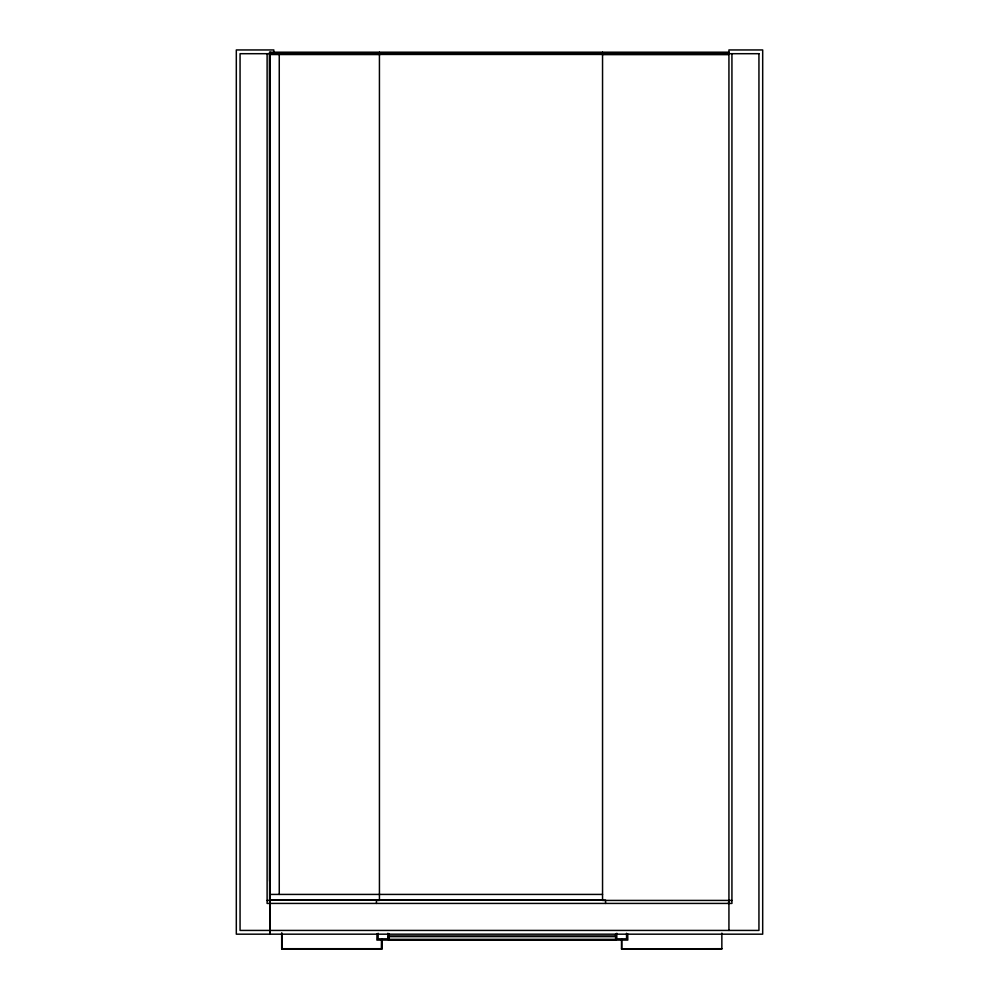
<?xml version="1.0" encoding="UTF-8"?>
<svg xmlns="http://www.w3.org/2000/svg" width="999" height="999" viewBox="0 0 999 999"><rect width="100%" height="100%" fill="white"/><g stroke="black" fill="none" stroke-linecap="round" stroke-linejoin="round"><path stroke-width="1.5" d="M269.605 881.243L270.117 54.446M381.668 939.697L381.568 948.9L381.568 939.36M728.933 52.198L269.53 52.198L269.605 900.424M269.605 54.333L380.631 54.358M602.097 54.421L728.433 54.446M728.933 54.446L269.605 54.446L270.105 881.243M270.117 894.417L602.547 894.417M270.117 899.924L602.547 899.924M270.117 900.174L605.556 900.174L605.556 903.421M728.933 900.174L728.433 903.421M267.108 900.424L270.117 900.424M731.93 900.424L602.547 900.424L602.547 52.198M389.061 936.625L615.646 936.625M389.061 939.347L615.646 939.347M281.693 948.713L382.018 948.713M621.528 948.9L721.852 948.713M731.93 53.696L731.93 903.421L267.108 903.421L267.108 53.696M728.933 900.424L728.933 49.95L762.687 49.95L762.687 934.177L236.313 934.177L236.313 49.95L273.826 49.95L273.826 52.447M728.933 901.922L728.933 930.431M721.852 933.128L721.852 949.05L621.528 949.05L621.528 939.36M627.734 933.965L627.797 940.084L376.898 940.084L376.985 933.965M626.56 933.266L626.56 938.835L616.808 938.835L616.808 933.266M621.728 939.36L621.728 948.9M615.646 933.965L615.646 939.997M389.061 933.965L389.061 939.997M387.899 933.266L387.899 938.835L378.146 938.835L378.146 933.266M382.018 939.36L382.018 949.05L281.693 949.05L281.693 933.128M379.433 52.198L379.433 900.424L376.436 900.424L376.436 903.421M281.88 933.128L281.88 948.9M279.258 54.333L279.258 894.417M270.117 52.198L270.067 934.177L270.067 901.922M758.94 53.696L240.06 53.696L240.06 930.431L758.94 930.431L758.94 53.696M616.221 936.051L388.486 936.051L388.486 939.922L616.221 939.922L616.221 936.051"/></g></svg>
